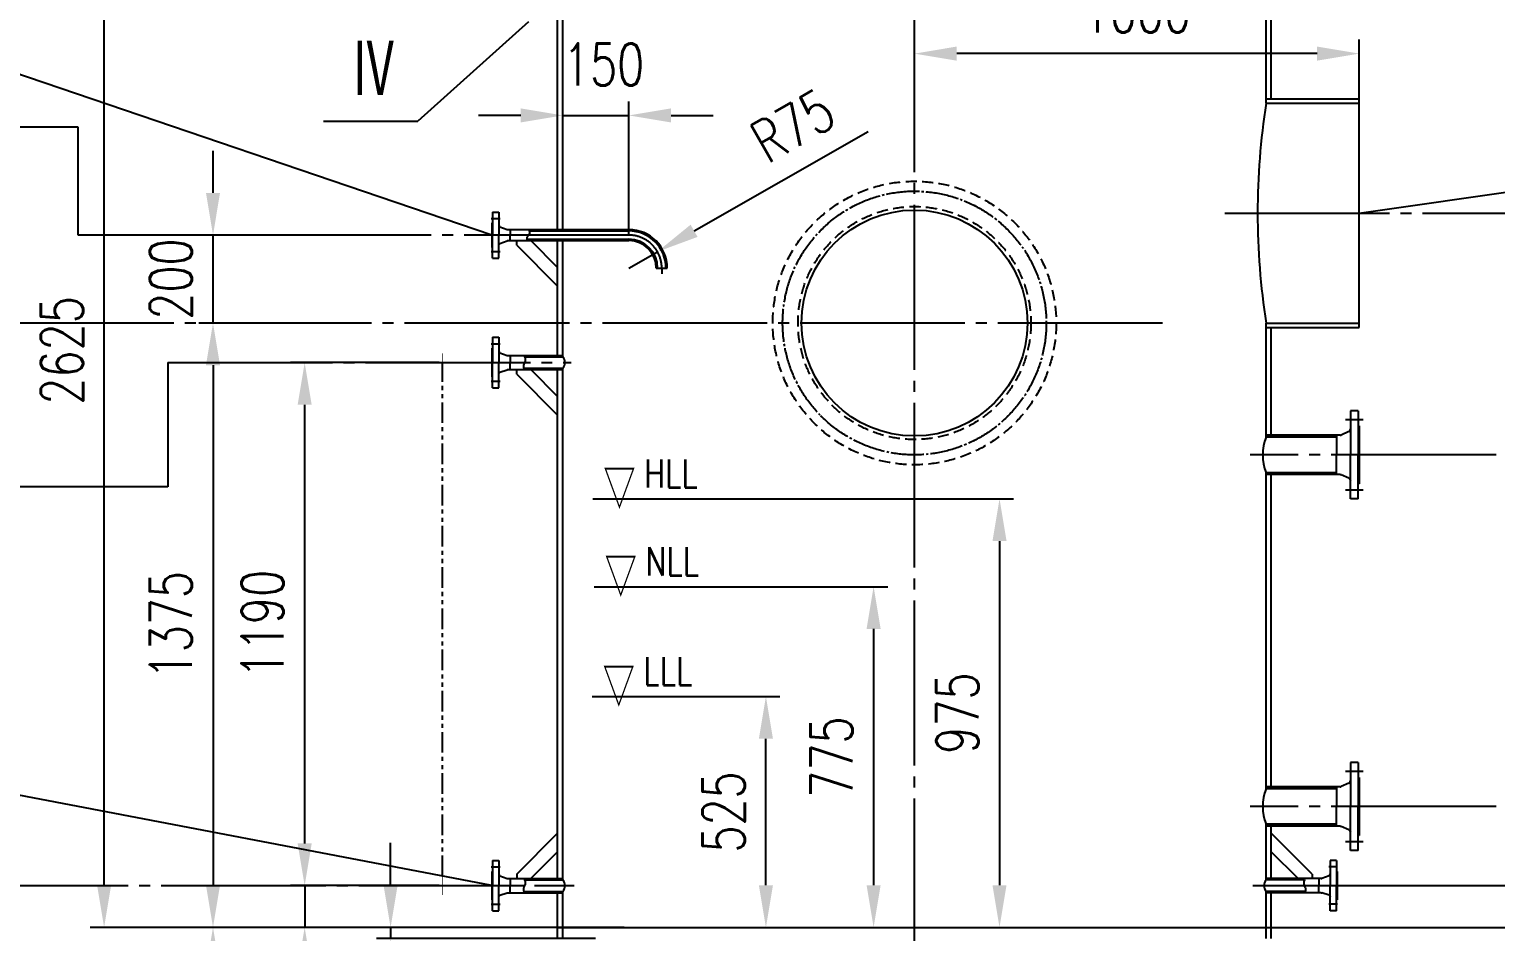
# Model space of a CAD drawing. Extents: x 16825 to 205982, y -10874 to 68273.
# Drawn here: x 162936 to 166273, y 34572 to 36625 of the extents above; entities that cross this region are included whole.
import ezdxf

# ---------------------------------------------------------------- set-up
doc = ezdxf.new("R2010")
doc.units = 0
doc.header["$LTSCALE"] = 5
doc.header["$MEASUREMENT"] = 0
for name, pattern in [('CENTER', [18, 15, -1, 1, -1]), ('DASHED', [0.75, 0.5, -0.25]), ('PHANTOM2', [1.25, 0.625, -0.125, 0.125, -0.125, 0.125, -0.125])]:
    doc.linetypes.add(name, pattern=pattern)
doc.layers.get('DEFPOINTS').update_dxf_attribs({"linetype": 'CONTINUOUS'})
for name, color, linetype in [('CEN', 6, 'CENTER'), ('DIM', 1, 'CONTINUOUS'), ('DIV', 5, 'PHANTOM2'), ('HID', 5, 'DASHED'), ('THIN', 1, 'CONTINUOUS'), ('THK', 2, 'CONTINUOUS'), ('TXT', 3, 'CONTINUOUS')]:
    doc.layers.add(name, color=color, linetype=linetype)
doc.styles.get("Standard").update_dxf_attribs({"font": 'simplex', "width": 0.75, "bigfont": 'hzdx'})
doc.dimstyles.new('DIM3', dxfattribs={"dimscale": 0, "dimtxt": 3, "dimasz": 3, "dimexe": 1, "dimexo": 0, "dimgap": 1.5, "dimtad": 1, "dimdec": 4, "dimdsep": 46, "dimtxsty": 'Standard', "dimcen": 3, "dimclrd": 1, "dimclrt": 3, "dimadec": 0, "dimazin": 0, "dimtfac": 0.75, "dimtdec": 4, "dimtix": 1, "dimtmove": 0, "dimatfit": 0, "dimfxl": 0, "dimtolj": 1, "dimtzin": 0, "dimarcsym": 0})

# ---------------------------------------------------------------- blocks, each defined once
blk = doc.blocks.new('*D143')
at = {"layer": 'DEFPOINTS', "color": 0}
for p in [(166444.9, 66851.4), (165942.4, 28756.4), (167697.2, 28756.4)]:
    blk.add_point(p, dxfattribs=at)
at = {"layer": 'DIM', "lineweight": -2}
for p, q in [((166444.9, 66851.4), (167729.2, 66851.4)), ((165942.4, 28756.4), (167729.2, 28756.4))]:
    blk.add_line(p, q, dxfattribs=at)
at = {"layer": 'DIM', "color": 1, "lineweight": -2}
blk.add_line((167697.2, 66755.4), (167697.2, 28852.4), dxfattribs=at)
at = {"layer": 'DIM', "color": 1}
for points in [[(167681.2, 66755.4), (167713.2, 66755.4), (167697.2, 66851.4)], [(167681.2, 28852.4), (167713.2, 28852.4), (167697.2, 28756.4)]]:
    blk.add_solid(points, dxfattribs=at)
at = {"layer": 'DIM', "color": 3, "insert": (167601.2, 47803.9), "char_height": 96, "attachment_point": 5, "rotation": 90}
blk.add_mtext('\\A1;~38095', dxfattribs=at)
blk = doc.blocks.new('*D110')
at = {"layer": 'DEFPOINTS', "color": 0}
for p in [(167424.3, 34581.4), (165942.4, 28756.4), (167424.3, 28756.4)]:
    blk.add_point(p, dxfattribs=at)
at = {"layer": 'DIM', "lineweight": -2}
for p, q in [((167424.3, 34581.4), (167392.3, 34581.4)), ((165942.4, 28756.4), (167456.3, 28756.4))]:
    blk.add_line(p, q, dxfattribs=at)
at = {"layer": 'DIM', "color": 1, "lineweight": -2}
blk.add_line((167424.3, 34485.4), (167424.3, 28852.4), dxfattribs=at)
at = {"layer": 'DIM', "color": 1}
for points in [[(167408.3, 34485.4), (167440.3, 34485.4), (167424.3, 34581.4)], [(167408.3, 28852.4), (167440.3, 28852.4), (167424.3, 28756.4)]]:
    blk.add_solid(points, dxfattribs=at)
at = {"layer": 'DIM', "color": 3, "insert": (167328.3, 31668.9), "char_height": 96, "attachment_point": 5, "rotation": 90}
blk.add_mtext('\\A1;5825*', dxfattribs=at)
blk = doc.blocks.new('*D171')
at = {"layer": 'DEFPOINTS', "color": 0}
for p in [(164289.9, 34581.4), (163354.1, 33981.4), (163936.7, 33981.4)]:
    blk.add_point(p, dxfattribs=at)
at = {"layer": 'DIM', "lineweight": -2}
for p, q in [((164289.9, 34581.4), (163322.1, 34581.4)), ((163936.7, 33981.4), (163322.1, 33981.4))]:
    blk.add_line(p, q, dxfattribs=at)
at = {"layer": 'DIM', "color": 1, "lineweight": -2}
blk.add_line((163354.1, 34485.4), (163354.1, 34077.4), dxfattribs=at)
at = {"layer": 'DIM', "color": 1}
for points in [[(163338.1, 34485.4), (163370.1, 34485.4), (163354.1, 34581.4)], [(163338.1, 34077.4), (163370.1, 34077.4), (163354.1, 33981.4)]]:
    blk.add_solid(points, dxfattribs=at)
at = {"layer": 'DIM', "color": 3, "insert": (163258.1, 34281.4), "char_height": 96, "attachment_point": 5, "rotation": 90}
blk.add_mtext('\\A1;600', dxfattribs=at)
blk = doc.blocks.new('*D156')
at = {"layer": 'DEFPOINTS', "color": 0}
for p in [(163758.2, 34581.4), (164221.8, 34581.4), (164224.2, 34556.4)]:
    blk.add_point(p, dxfattribs=at)
at = {"layer": 'DIM', "color": 1, "lineweight": -2}
for p, q in [((163758.2, 34677.4), (163758.2, 34773.4)), ((163758.2, 34581.4), (163758.2, 34556.4)), ((163758.2, 34460.4), (163758.2, 34133.8))]:
    blk.add_line(p, q, dxfattribs=at)
at = {"layer": 'DIM', "lineweight": -2}
for p, q in [((164221.8, 34581.4), (163726.2, 34581.4)), ((164224.2, 34556.4), (163726.2, 34556.4))]:
    blk.add_line(p, q, dxfattribs=at)
at = {"layer": 'DIM', "color": 1}
for points in [[(163742.2, 34677.4), (163774.2, 34677.4), (163758.2, 34581.4)], [(163742.2, 34460.4), (163774.2, 34460.4), (163758.2, 34556.4)]]:
    blk.add_solid(points, dxfattribs=at)
at = {"layer": 'DIM', "color": 3, "insert": (163662.2, 34240), "char_height": 96, "attachment_point": 5, "rotation": 90}
blk.add_mtext('\\A1;25', dxfattribs=at)
blk = doc.blocks.new('*D38')
at = {"layer": 'DEFPOINTS', "color": 0}
for p in [(165768.4, 59631.4), (167424.3, 59631.4), (165762.4, 34581.4)]:
    blk.add_point(p, dxfattribs=at)
at = {"layer": 'DIM', "lineweight": -2}
for p, q in [((165768.4, 59631.4), (167456.3, 59631.4)), ((165762.4, 34581.4), (167456.3, 34581.4))]:
    blk.add_line(p, q, dxfattribs=at)
at = {"layer": 'DIM', "color": 1, "lineweight": -2}
blk.add_line((167424.3, 34677.4), (167424.3, 59535.4), dxfattribs=at)
at = {"layer": 'DIM', "color": 1}
for points in [[(167408.3, 59535.4), (167440.3, 59535.4), (167424.3, 59631.4)], [(167408.3, 34677.4), (167440.3, 34677.4), (167424.3, 34581.4)]]:
    blk.add_solid(points, dxfattribs=at)
at = {"layer": 'DIM', "color": 3, "insert": (167328.3, 47106.4), "char_height": 96, "attachment_point": 5, "rotation": 90}
blk.add_mtext('\\A1;25050', dxfattribs=at)
blk = doc.blocks.new('*D88')
at = {"layer": 'DEFPOINTS', "color": 0}
for p in [(163106.3, 37206.4), (164404.4, 37206.4), (163710.4, 34581.4)]:
    blk.add_point(p, dxfattribs=at)
at = {"layer": 'DIM', "lineweight": -2}
for p, q in [((164404.4, 37206.4), (163074.3, 37206.4)), ((163710.4, 34581.4), (163074.3, 34581.4))]:
    blk.add_line(p, q, dxfattribs=at)
at = {"layer": 'DIM', "color": 1, "lineweight": -2}
blk.add_line((163106.3, 34677.4), (163106.3, 37110.4), dxfattribs=at)
at = {"layer": 'DIM', "color": 1}
for points in [[(163090.3, 37110.4), (163122.3, 37110.4), (163106.3, 37206.4)], [(163090.3, 34677.4), (163122.3, 34677.4), (163106.3, 34581.4)]]:
    blk.add_solid(points, dxfattribs=at)
at = {"layer": 'DIM', "color": 3, "insert": (163010.3, 35893.9), "char_height": 96, "attachment_point": 5, "rotation": 90}
blk.add_mtext('\\A1;2625', dxfattribs=at)
blk = doc.blocks.new('*D85')
at = {"layer": 'DEFPOINTS', "color": 0}
for p in [(164300.4, 36428.7), (164150.4, 36239.6), (164300.4, 36156.4)]:
    blk.add_point(p, dxfattribs=at)
at = {"layer": 'DIM', "lineweight": -2}
for p, q in [((164150.4, 36239.6), (164150.4, 36460.7)), ((164300.4, 36156.4), (164300.4, 36460.7))]:
    blk.add_line(p, q, dxfattribs=at)
at = {"layer": 'DIM', "color": 1, "lineweight": -2}
for p, q in [((164054.4, 36428.7), (163958.4, 36428.7)), ((164150.4, 36428.7), (164300.4, 36428.7)), ((164396.4, 36428.7), (164492.4, 36428.7))]:
    blk.add_line(p, q, dxfattribs=at)
at = {"layer": 'DIM', "color": 1}
for points in [[(164054.4, 36444.7), (164054.4, 36412.7), (164150.4, 36428.7)], [(164396.4, 36444.7), (164396.4, 36412.7), (164300.4, 36428.7)]]:
    blk.add_solid(points, dxfattribs=at)
at = {"layer": 'DIM', "color": 3, "insert": (164243.1, 36544.6), "char_height": 96, "attachment_point": 5}
blk.add_mtext('\\A1;150', dxfattribs=at)
blk = doc.blocks.new('*D83')
at = {"layer": 'DEFPOINTS', "color": 0}
for p in [(163489.3, 35956.4), (163354.1, 34581.4), (163812.3, 34581.4)]:
    blk.add_point(p, dxfattribs=at)
at = {"layer": 'DIM', "lineweight": -2}
for p, q in [((163489.3, 35956.4), (163322.1, 35956.4)), ((163812.3, 34581.4), (163322.1, 34581.4))]:
    blk.add_line(p, q, dxfattribs=at)
at = {"layer": 'DIM', "color": 1, "lineweight": -2}
blk.add_line((163354.1, 35860.4), (163354.1, 34677.4), dxfattribs=at)
at = {"layer": 'DIM', "color": 1}
for points in [[(163338.1, 35860.4), (163370.1, 35860.4), (163354.1, 35956.4)], [(163338.1, 34677.4), (163370.1, 34677.4), (163354.1, 34581.4)]]:
    blk.add_solid(points, dxfattribs=at)
at = {"layer": 'DIM', "color": 3, "insert": (163258.1, 35268.9), "char_height": 96, "attachment_point": 5, "rotation": 90}
blk.add_mtext('\\A1;1375', dxfattribs=at)
blk = doc.blocks.new('*D173')
at = {"layer": 'DEFPOINTS', "color": 0}
for p in [(163562.7, 35866.4), (163869, 35866.4), (163755.7, 34676.4)]:
    blk.add_point(p, dxfattribs=at)
at = {"layer": 'DIM', "lineweight": -2}
for p, q in [((163869, 35866.4), (163530.7, 35866.4)), ((163755.7, 34676.4), (163530.7, 34676.4))]:
    blk.add_line(p, q, dxfattribs=at)
at = {"layer": 'DIM', "color": 1, "lineweight": -2}
blk.add_line((163562.7, 34772.4), (163562.7, 35770.4), dxfattribs=at)
at = {"layer": 'DIM', "color": 1}
for points in [[(163546.7, 35770.4), (163578.7, 35770.4), (163562.7, 35866.4)], [(163546.7, 34772.4), (163578.7, 34772.4), (163562.7, 34676.4)]]:
    blk.add_solid(points, dxfattribs=at)
at = {"layer": 'DIM', "color": 3, "insert": (163466.7, 35271.4), "char_height": 96, "attachment_point": 5, "rotation": 90}
blk.add_mtext('\\A1;1190', dxfattribs=at)
blk = doc.blocks.new('*D172')
at = {"layer": 'DEFPOINTS', "color": 0}
for p in [(163562.7, 34676.4), (163869, 34676.4), (163812.3, 34581.4)]:
    blk.add_point(p, dxfattribs=at)
at = {"layer": 'DIM', "color": 1, "lineweight": -2}
for p, q in [((163562.7, 34772.4), (163562.7, 34868.4)), ((163562.7, 34676.4), (163562.7, 34581.4)), ((163562.7, 34485.4), (163562.7, 34159))]:
    blk.add_line(p, q, dxfattribs=at)
at = {"layer": 'DIM', "lineweight": -2}
for p, q in [((163869, 34676.4), (163530.7, 34676.4)), ((163812.3, 34581.4), (163530.7, 34581.4))]:
    blk.add_line(p, q, dxfattribs=at)
at = {"layer": 'DIM', "color": 1}
for points in [[(163546.7, 34772.4), (163578.7, 34772.4), (163562.7, 34676.4)], [(163546.7, 34485.4), (163578.7, 34485.4), (163562.7, 34581.4)]]:
    blk.add_solid(points, dxfattribs=at)
at = {"layer": 'DIM', "color": 3, "insert": (163466.7, 34265.3), "char_height": 96, "attachment_point": 5, "rotation": 90}
blk.add_mtext('\\A1;95', dxfattribs=at)
blk = doc.blocks.new('*D84')
at = {"layer": 'DEFPOINTS', "color": 0}
for p in [(163354.1, 36156.4), (163533, 36156.4), (163489.3, 35956.4)]:
    blk.add_point(p, dxfattribs=at)
at = {"layer": 'DIM', "color": 1, "lineweight": -2}
for p, q in [((163354.1, 36252.4), (163354.1, 36348.4)), ((163354.1, 35956.4), (163354.1, 36156.4)), ((163354.1, 35860.4), (163354.1, 35764.4))]:
    blk.add_line(p, q, dxfattribs=at)
at = {"layer": 'DIM', "lineweight": -2}
for p, q in [((163533, 36156.4), (163322.1, 36156.4)), ((163489.3, 35956.4), (163322.1, 35956.4))]:
    blk.add_line(p, q, dxfattribs=at)
at = {"layer": 'DIM', "color": 1}
for points in [[(163338.1, 36252.4), (163370.1, 36252.4), (163354.1, 36156.4)], [(163338.1, 35860.4), (163370.1, 35860.4), (163354.1, 35956.4)]]:
    blk.add_solid(points, dxfattribs=at)
at = {"layer": 'DIM', "color": 3, "insert": (163258.1, 36056.4), "char_height": 96, "attachment_point": 5, "rotation": 90}
blk.add_mtext('\\A1;200', dxfattribs=at)
blk = doc.blocks.new('*D158')
at = {"layer": 'DEFPOINTS', "color": 0}
for p in [(166167.8, 36206.4), (166923.3, 36206.4), (166342.5, 34581.4)]:
    blk.add_point(p, dxfattribs=at)
at = {"layer": 'DIM', "lineweight": -2}
for p, q in [((166167.8, 36206.4), (166955.3, 36206.4)), ((166342.5, 34581.4), (166955.3, 34581.4))]:
    blk.add_line(p, q, dxfattribs=at)
at = {"layer": 'DIM', "color": 1, "lineweight": -2}
blk.add_line((166923.3, 34677.4), (166923.3, 36110.4), dxfattribs=at)
at = {"layer": 'DIM', "color": 1}
for points in [[(166907.3, 36110.4), (166939.3, 36110.4), (166923.3, 36206.4)], [(166907.3, 34677.4), (166939.3, 34677.4), (166923.3, 34581.4)]]:
    blk.add_solid(points, dxfattribs=at)
at = {"layer": 'DIM', "color": 3, "insert": (166827.3, 35393.9), "char_height": 96, "attachment_point": 5, "rotation": 90}
blk.add_mtext('\\A1;1625', dxfattribs=at)
blk = doc.blocks.new('*D22')
at = {"layer": 'DEFPOINTS', "color": 0}
for p in [(164504.4, 35556.4), (165004.6, 34581.4), (165143.9, 34581.4)]:
    blk.add_point(p, dxfattribs=at)
at = {"layer": 'THIN', "lineweight": -2}
for p, q in [((164504.4, 35556.4), (165175.9, 35556.4)), ((165004.6, 34581.4), (165175.9, 34581.4))]:
    blk.add_line(p, q, dxfattribs=at)
at = {"layer": 'THIN', "color": 1, "lineweight": -2}
blk.add_line((165143.9, 35460.4), (165143.9, 34677.4), dxfattribs=at)
at = {"layer": 'THIN', "color": 1}
for points in [[(165127.9, 35460.4), (165159.9, 35460.4), (165143.9, 35556.4)], [(165127.9, 34677.4), (165159.9, 34677.4), (165143.9, 34581.4)]]:
    blk.add_solid(points, dxfattribs=at)
at = {"layer": 'THIN', "color": 3, "insert": (165047.9, 35068.9), "char_height": 96, "attachment_point": 5, "rotation": 90}
blk.add_mtext('\\A1;975', dxfattribs=at)
blk = doc.blocks.new('*D21')
at = {"layer": 'DEFPOINTS', "color": 0}
for p in [(164507.3, 35356.4), (164712.7, 34581.4), (164857.4, 34581.4)]:
    blk.add_point(p, dxfattribs=at)
at = {"layer": 'THIN', "lineweight": -2}
for p, q in [((164507.3, 35356.4), (164889.4, 35356.4)), ((164712.7, 34581.4), (164889.4, 34581.4))]:
    blk.add_line(p, q, dxfattribs=at)
at = {"layer": 'THIN', "color": 1, "lineweight": -2}
blk.add_line((164857.4, 35260.4), (164857.4, 34677.4), dxfattribs=at)
at = {"layer": 'THIN', "color": 1}
for points in [[(164841.4, 35260.4), (164873.4, 35260.4), (164857.4, 35356.4)], [(164841.4, 34677.4), (164873.4, 34677.4), (164857.4, 34581.4)]]:
    blk.add_solid(points, dxfattribs=at)
at = {"layer": 'THIN', "color": 3, "insert": (164761.4, 34968.9), "char_height": 96, "attachment_point": 5, "rotation": 90}
blk.add_mtext('\\A1;775', dxfattribs=at)
blk = doc.blocks.new('*D20')
at = {"layer": 'DEFPOINTS', "color": 0}
for p in [(164502.9, 35106.4), (164612.3, 35106.4), (164546.9, 34581.4)]:
    blk.add_point(p, dxfattribs=at)
at = {"layer": 'THIN', "lineweight": -2}
for p, q in [((164502.9, 35106.4), (164644.3, 35106.4)), ((164546.9, 34581.4), (164644.3, 34581.4))]:
    blk.add_line(p, q, dxfattribs=at)
at = {"layer": 'THIN', "color": 1, "lineweight": -2}
blk.add_line((164612.3, 34677.4), (164612.3, 35010.4), dxfattribs=at)
at = {"layer": 'THIN', "color": 1}
for points in [[(164596.3, 35010.4), (164628.3, 35010.4), (164612.3, 35106.4)], [(164596.3, 34677.4), (164628.3, 34677.4), (164612.3, 34581.4)]]:
    blk.add_solid(points, dxfattribs=at)
at = {"layer": 'THIN', "color": 3, "insert": (164516.3, 34843.9), "char_height": 96, "attachment_point": 5, "rotation": 90}
blk.add_mtext('\\A1;525', dxfattribs=at)
blk = doc.blocks.new('*D157')
at = {"layer": 'DEFPOINTS', "color": 0}
for p in [(166057.5, 34676.4), (166429.9, 34676.4), (166035.9, 34581.4)]:
    blk.add_point(p, dxfattribs=at)
at = {"layer": 'DIM', "color": 1, "lineweight": -2}
for p, q in [((166429.9, 34772.4), (166429.9, 34868.4)), ((166429.9, 34676.4), (166429.9, 34581.4)), ((166429.9, 34485.4), (166429.9, 34176.8))]:
    blk.add_line(p, q, dxfattribs=at)
at = {"layer": 'DIM', "lineweight": -2}
for p, q in [((166057.5, 34676.4), (166461.9, 34676.4)), ((166035.9, 34581.4), (166461.9, 34581.4))]:
    blk.add_line(p, q, dxfattribs=at)
at = {"layer": 'DIM', "color": 1}
for points in [[(166413.9, 34772.4), (166445.9, 34772.4), (166429.9, 34676.4)], [(166413.9, 34485.4), (166445.9, 34485.4), (166429.9, 34581.4)]]:
    blk.add_solid(points, dxfattribs=at)
at = {"layer": 'DIM', "color": 3, "insert": (166333.9, 34283.1), "char_height": 96, "attachment_point": 5, "rotation": 90}
blk.add_mtext('\\A1;95', dxfattribs=at)
blk = doc.blocks.new('*D114')
at = {"layer": 'DEFPOINTS', "color": 0}
for p in [(164950.4, 36569.3), (164950.4, 36438.1), (165962.4, 36341.7)]:
    blk.add_point(p, dxfattribs=at)
at = {"layer": 'DIM', "lineweight": -2}
for p, q in [((164950.4, 36438.1), (164950.4, 36601.3)), ((165962.4, 36341.7), (165962.4, 36601.3))]:
    blk.add_line(p, q, dxfattribs=at)
at = {"layer": 'DIM', "color": 1, "lineweight": -2}
blk.add_line((165866.4, 36569.3), (165046.4, 36569.3), dxfattribs=at)
at = {"layer": 'DIM', "color": 1}
for points in [[(165046.4, 36585.3), (165046.4, 36553.3), (164950.4, 36569.3)], [(165866.4, 36585.3), (165866.4, 36553.3), (165962.4, 36569.3)]]:
    blk.add_solid(points, dxfattribs=at)
at = {"layer": 'DIM', "color": 3, "insert": (165456.4, 36665.3), "char_height": 96, "attachment_point": 5}
blk.add_mtext('\\A1;1000', dxfattribs=at)
blk = doc.blocks.new('*D113')
at = {"layer": 'DEFPOINTS', "color": 0}
for p in [(164365.5, 36118.6), (164300.4, 36081.4)]:
    blk.add_point(p, dxfattribs=at)
at = {"layer": 'DIM', "color": 1, "lineweight": -2}
for p, q in [((164448.8, 36166.2), (164844.7, 36392.4)), ((164300.4, 36081.4), (164365.5, 36118.6))]:
    blk.add_line(p, q, dxfattribs=at)
at = {"layer": 'DIM', "color": 1}
blk.add_solid([(164440.9, 36180.1), (164456.8, 36152.3), (164365.5, 36118.6)], dxfattribs=at)
at = {"layer": 'DIM', "color": 3, "insert": (164673.5, 36405.1), "char_height": 96, "attachment_point": 5, "rotation": 29.7444}
blk.add_mtext('\\A1;R75', dxfattribs=at)

msp = doc.modelspace()

# ---------------------------------------------------------------- linework, layer by layer
at = {"layer": 'CEN', "ltscale": 5}
for p, q in [((164950.377, 28649.949), (164950.377, 65759.35)), ((163047.149, 36402.293), (162785.965, 36402.293)), ((163047.149, 36156.373), (163047.149, 36402.293)), ((165656.614, 36206.373), (168073.886, 36206.373)), ((164300.377, 36156.373), (163047.149, 36156.373)), ((164375.377, 36081.373), (164375.377, 36068.665)), ((165515.08, 35956.373), (162785.965, 35956.373)), ((163251.258, 35866.373), (164169.084, 35866.373)), ((163251.258, 35866.373), (163251.258, 35583.419)), ((168073.886, 35656.373), (165714.542, 35656.373)), ((163251.258, 35583.419), (162785.965, 35583.419)), ((168073.886, 34856.373), (165714.542, 34856.373)), ((162785.965, 34676.373), (164169.084, 34676.373)), ((164092.484, 34676.373), (164175.633, 34676.373)), ((165720.398, 34676.373), (167845.834, 34676.373))]:
    msp.add_line(p, q, dxfattribs=at)
at = {"layer": 'CEN'}
for p, q in [((163987.377, 36193.873), (164007.377, 36193.873)), ((163987.377, 36118.873), (164007.377, 36118.873)), ((163987.377, 35908.873), (164007.377, 35908.873)), ((163987.377, 35823.873), (164007.377, 35823.873)), ((165971.732, 35736.373), (165931.021, 35736.373)), ((165971.732, 35576.373), (165931.021, 35576.373)), ((165971.732, 34936.373), (165931.021, 34936.373)), ((165971.732, 34776.373), (165931.021, 34776.373)), ((163987.377, 34718.873), (164007.377, 34718.873)), ((165913.377, 34718.873), (165893.377, 34718.873)), ((163987.377, 34633.873), (164007.377, 34633.873)), ((165913.377, 34633.873), (165893.377, 34633.873))]:
    msp.add_line(p, q, dxfattribs=at)
msp.add_circle((164950.377, 35956.373), 300, dxfattribs=at)
at = {"layer": 'CEN', "ltscale": 5}
msp.add_arc((164300.377, 36081.373), 75, 360, 90, dxfattribs=at)
at = {"layer": 'DIM'}
msp.add_line((164072.396, 36641.473), (163820.169, 36415.277), dxfattribs=at)
at = {"layer": 'DIV', "ltscale": 15}
msp.add_line((163876.052, 34697.722), (163876.052, 35866.373), dxfattribs=at)
at = {"layer": 'HID', "ltscale": 10}
for radius in [322.5, 265]:
    msp.add_circle((164950.377, 35956.373), radius, dxfattribs=at)
at = {"layer": 'THIN'}
for p, q in [((163988.377, 36156.373), (162229.69, 36754.717)), ((165962.377, 36206.373), (168591.455, 36581.523)), ((163988.377, 34676.373), (162229.69, 35012.221))]:
    msp.add_line(p, q, dxfattribs=at)
for points in [[(164061.985, 35882.373), (164063.6, 35878.174), (164066.557, 35870.487), (164058.946, 35860.272), (164061.114, 35853.663), (164062.721, 35850.373)], [(164061.985, 34692.373), (164063.6, 34688.174), (164066.557, 34680.487), (164058.946, 34670.272), (164061.114, 34663.663), (164062.721, 34660.373)], [(165838.768, 34692.373), (165837.153, 34688.174), (165834.196, 34680.487), (165841.807, 34670.272), (165839.639, 34663.663), (165838.033, 34660.373)]]:
    msp.add_open_spline(points, degree=3, knots=[0, 0, 0, 0, 12.64182466, 23.14153877, 33.42181086, 33.42181086, 33.42181086, 33.42181086], dxfattribs=at)
at = {"layer": 'THK'}
for p, q in [((164150.377, 36168.873), (164150.377, 55518.373)), ((164138.377, 36168.873), (164138.377, 43081.373)), ((165750.377, 36456.373), (165750.377, 36987.873)), ((165762.377, 36466.373), (165762.377, 36983.873)), ((165750.377, 36466.373), (165962.377, 36466.373)), ((165750.377, 36456.373), (165962.377, 36456.373)), ((165962.377, 35946.373), (165962.377, 36466.373)), ((163605.884, 36415.277), (163820.169, 36415.277)), ((164901.965, 36252.444), (164904.928, 36252.914)), ((164903.212, 36254.161), (164903.681, 36251.198)), ((164995.825, 36252.914), (164998.788, 36252.444)), ((164997.542, 36254.161), (164997.072, 36251.198)), ((163990.377, 36208.873), (164004.377, 36208.873)), ((163990.377, 36208.873), (163990.377, 36156.373)), ((164004.377, 36208.873), (164004.377, 36156.373)), ((164812.843, 36222.994), (164815.516, 36224.355)), ((164813.498, 36225.011), (164814.86, 36222.338)), ((165085.237, 36224.355), (165087.91, 36222.994)), ((165087.255, 36225.011), (165085.893, 36222.338)), ((163988.377, 36184.373), (163990.377, 36184.373)), ((163988.377, 36184.373), (163988.377, 36128.373)), ((164006.838, 36175.347), (164023.638, 36169.18)), ((164025.177, 36168.873), (164030.377, 36168.873)), ((164030.377, 36168.873), (164300.377, 36168.873)), ((164030.377, 36168.873), (164030.377, 36156.373)), ((164030.377, 36143.873), (164300.377, 36143.873)), ((164045.377, 36133.463), (164045.377, 36143.873)), ((164068.309, 36146.873), (164300.377, 36146.873)), ((164073.483, 36165.873), (164300.377, 36165.873)), ((164077.393, 36143.873), (164138.377, 36082.889)), ((164138.377, 35882.373), (164138.377, 36143.873)), ((164150.377, 35879.373), (164150.377, 36143.873)), ((164737.184, 36167.444), (164739.305, 36169.565)), ((164737.184, 36169.565), (164739.305, 36167.444)), ((165161.448, 36169.565), (165163.569, 36167.444)), ((165163.569, 36169.565), (165161.448, 36167.444)), ((163988.377, 36128.373), (163990.377, 36128.373)), ((164045.377, 36133.463), (164138.377, 36040.463)), ((164362.877, 36081.373), (164387.877, 36081.373)), ((164681.738, 36093.251), (164684.411, 36091.889)), ((164682.394, 36091.233), (164683.756, 36093.906)), ((165219.015, 36093.251), (165216.342, 36091.889)), ((165216.998, 36093.906), (165218.36, 36091.233)), ((165248.165, 36003.538), (165245.202, 36003.068)), ((165246.448, 36004.784), (165246.918, 36001.821)), ((165750.377, 35696.873), (165750.377, 35956.373)), ((165750.377, 35956.373), (165962.377, 35956.373)), ((165750.377, 35946.373), (165962.377, 35946.373)), ((165762.377, 35700.873), (165762.377, 35946.373)), ((163990.377, 35923.873), (163990.377, 35866.373)), ((163990.377, 35923.873), (164004.377, 35923.873)), ((164004.377, 35923.873), (164004.377, 35866.373)), ((165248.165, 35909.208), (165245.202, 35909.677)), ((165246.918, 35910.924), (165246.448, 35907.961)), ((163988.377, 35898.873), (163988.377, 35833.873)), ((163988.377, 35898.873), (163990.377, 35898.873)), ((164006.927, 35888.381), (164023.677, 35882.645)), ((164025.127, 35882.373), (164030.377, 35882.373)), ((164030.377, 35882.373), (164150.377, 35882.373)), ((164030.377, 35882.373), (164030.377, 35866.373)), ((164063.107, 35879.373), (164150.377, 35879.373)), ((164030.377, 35850.373), (164150.377, 35850.373)), ((164045.377, 35839.963), (164045.377, 35850.373)), ((164045.377, 35839.963), (164138.377, 35746.963)), ((164061.434, 35853.373), (164150.377, 35853.373)), ((164077.393, 35850.373), (164138.377, 35789.389)), ((164138.377, 34900.873), (164138.377, 35850.373)), ((164150.377, 34896.873), (164150.377, 35853.373)), ((163988.377, 35833.873), (163990.377, 35833.873)), ((164681.738, 35819.494), (164684.411, 35820.856)), ((164683.756, 35818.839), (164682.394, 35821.512)), ((165219.015, 35819.494), (165216.342, 35820.856)), ((165218.36, 35821.512), (165216.998, 35818.839)), ((164739.305, 35743.18), (164737.184, 35745.301)), ((164737.184, 35743.18), (164739.305, 35745.301)), ((165163.569, 35745.301), (165161.448, 35743.18)), ((165163.569, 35743.18), (165161.448, 35745.301)), ((165960.377, 35756.373), (165942.377, 35756.373)), ((165942.377, 35756.373), (165942.377, 35656.373)), ((165960.377, 35756.373), (165960.377, 35656.373)), ((165939.166, 35709.687), (165921.686, 35701.56)), ((165962.377, 35722.373), (165960.377, 35722.373)), ((165962.377, 35722.373), (165962.377, 35590.373)), ((164815.516, 35688.39), (164812.843, 35689.752)), ((164813.498, 35687.734), (164814.86, 35690.407)), ((165087.91, 35689.752), (165085.237, 35688.39)), ((165087.255, 35687.734), (165085.893, 35690.407)), ((165910.377, 35700.873), (165750.377, 35700.873)), ((165910.377, 35696.873), (165750.377, 35696.873)), ((165918.897, 35700.873), (165910.377, 35700.873)), ((165910.377, 35700.873), (165910.377, 35656.373)), ((164904.928, 35659.831), (164901.965, 35660.301)), ((164903.212, 35658.585), (164903.681, 35661.548)), ((164998.788, 35660.301), (164995.825, 35659.831)), ((164997.542, 35658.585), (164997.072, 35661.548)), ((165750.377, 34896.873), (165750.377, 35615.873)), ((165910.377, 35615.873), (165750.377, 35615.873)), ((165910.377, 35611.873), (165750.377, 35611.873)), ((165762.377, 34900.873), (165762.377, 35611.873)), ((165962.377, 35590.373), (165960.377, 35590.373)), ((164218.241, 35556.373), (164504.366, 35556.373)), ((164221.219, 35356.373), (164507.345, 35356.373)), ((164216.747, 35106.373), (164502.872, 35106.373)), ((165942.377, 34956.373), (165942.377, 34856.373)), ((165960.377, 34956.373), (165942.377, 34956.373)), ((165960.377, 34956.373), (165960.377, 34856.373)), ((165939.166, 34909.687), (165921.686, 34901.56)), ((165962.377, 34922.373), (165960.377, 34922.373)), ((165962.377, 34922.373), (165962.377, 34790.373)), ((164138.377, 34692.373), (164138.377, 34900.873)), ((164150.377, 34689.373), (164150.377, 34896.873)), ((165910.377, 34900.873), (165750.377, 34900.873)), ((165910.377, 34896.873), (165750.377, 34896.873)), ((165910.377, 34900.873), (165910.377, 34856.373)), ((165918.897, 34900.873), (165910.377, 34900.873)), ((165750.377, 34689.373), (165750.377, 34815.873)), ((165910.377, 34815.873), (165750.377, 34815.873)), ((165910.377, 34811.873), (165750.377, 34811.873)), ((165762.377, 34692.373), (165762.377, 34811.873)), ((164045.377, 34702.782), (164138.377, 34795.782)), ((165855.377, 34702.782), (165762.377, 34795.782)), ((165962.377, 34790.373), (165960.377, 34790.373)), ((164077.393, 34692.373), (164138.377, 34753.356)), ((165823.36, 34692.373), (165762.377, 34753.356)), ((163988.377, 34708.873), (163990.377, 34708.873)), ((163988.377, 34708.873), (163988.377, 34643.873)), ((163990.377, 34733.873), (164004.377, 34733.873)), ((163990.377, 34733.873), (163990.377, 34676.373)), ((164004.377, 34733.873), (164004.377, 34676.373)), ((165910.377, 34733.873), (165896.377, 34733.873)), ((165896.377, 34733.873), (165896.377, 34676.373)), ((165910.377, 34733.873), (165910.377, 34676.373)), ((165912.377, 34708.873), (165910.377, 34708.873)), ((165912.377, 34708.873), (165912.377, 34643.873)), ((164006.927, 34698.381), (164023.677, 34692.645)), ((164025.127, 34692.373), (164030.377, 34692.373)), ((164030.377, 34692.373), (164150.377, 34692.373)), ((164030.377, 34692.373), (164030.377, 34676.373)), ((164045.377, 34702.782), (164045.377, 34692.373)), ((164063.107, 34689.373), (164150.377, 34689.373)), ((165870.377, 34692.373), (165750.377, 34692.373)), ((165837.646, 34689.373), (165750.377, 34689.373)), ((165855.377, 34702.782), (165855.377, 34692.373)), ((165875.626, 34692.373), (165870.377, 34692.373)), ((165870.377, 34692.373), (165870.377, 34676.373)), ((165893.826, 34698.381), (165877.076, 34692.645)), ((163988.377, 34643.873), (163990.377, 34643.873)), ((164030.377, 34660.373), (164150.377, 34660.373)), ((164061.434, 34663.373), (164150.377, 34663.373)), ((164138.377, 34556.372), (164138.377, 34660.373)), ((164150.377, 34556.373), (164150.377, 34663.373)), ((165839.319, 34663.373), (165750.377, 34663.373)), ((165750.377, 34556.373), (165750.377, 34663.373)), ((165870.377, 34660.373), (165750.377, 34660.373)), ((165762.377, 34556.372), (165762.377, 34660.373)), ((165912.377, 34643.873), (165910.377, 34643.873)), ((164138.377, 34581.373), (165762.377, 34581.373))]:
    msp.add_line(p, q, dxfattribs=at)
at = {"layer": 'THK', "extrusion": (0, 1.22461e-16, -1)}
for p, q in [((163990.377, 36103.873), (163990.377, 36156.373)), ((164004.377, 36103.873), (164004.377, 36156.373)), ((164006.838, 36137.398), (164023.638, 36143.565)), ((164025.177, 36143.873), (164030.377, 36143.873)), ((164030.377, 36143.873), (164030.377, 36156.373)), ((163990.377, 36103.873), (164004.377, 36103.873)), ((163990.377, 35808.873), (163990.377, 35866.373)), ((164004.377, 35808.873), (164004.377, 35866.373)), ((164006.927, 35844.364), (164023.677, 35850.101)), ((164025.127, 35850.373), (164030.377, 35850.373)), ((164030.377, 35850.373), (164030.377, 35866.373)), ((163990.377, 35808.873), (164004.377, 35808.873)), ((165910.377, 35611.873), (165910.377, 35656.373)), ((165942.377, 35556.373), (165942.377, 35656.373)), ((165960.377, 35556.373), (165960.377, 35656.373)), ((165918.897, 35611.873), (165910.377, 35611.873)), ((165939.166, 35603.058), (165921.686, 35611.185)), ((165960.377, 35556.373), (165942.377, 35556.373)), ((165910.377, 34811.873), (165910.377, 34856.373)), ((165942.377, 34756.373), (165942.377, 34856.373)), ((165960.377, 34756.373), (165960.377, 34856.373)), ((165918.897, 34811.873), (165910.377, 34811.873)), ((165939.166, 34803.058), (165921.686, 34811.185)), ((165960.377, 34756.373), (165942.377, 34756.373)), ((163990.377, 34618.873), (163990.377, 34676.373)), ((164004.377, 34618.873), (164004.377, 34676.373)), ((164030.377, 34660.373), (164030.377, 34676.373)), ((165870.377, 34660.373), (165870.377, 34676.373)), ((165896.377, 34618.873), (165896.377, 34676.373)), ((165910.377, 34618.873), (165910.377, 34676.373)), ((164006.927, 34654.364), (164023.677, 34660.101)), ((164025.127, 34660.373), (164030.377, 34660.373)), ((165875.626, 34660.373), (165870.377, 34660.373)), ((165893.826, 34654.364), (165877.076, 34660.101)), ((163990.377, 34618.873), (164004.377, 34618.873)), ((165910.377, 34618.873), (165896.377, 34618.873))]:
    msp.add_line(p, q, dxfattribs=at)
at = {"layer": 'THK', "const_width": 2}
for points in [[(163876.052, 35845.023), (163876.052, 35887.722)], [(163854.702, 35866.373), (163897.402, 35866.373)], [(163854.702, 34676.373), (163897.402, 34676.373)], [(163876.052, 34655.023), (163876.052, 34697.722)]]:
    msp.add_lwpolyline(points, dxfattribs=at)
at = {"layer": 'THK'}
msp.add_circle((164950.377, 35956.373), 257, dxfattribs=at)
for centre, radius, start, end in [((167369.195, 36206.373), 1638.009, 171.220962, 188.779038), ((164008.377, 36179.039), 4, 180, 247.380135), ((164025.177, 36172.873), 4, 247.380135, 270), ((164300.377, 36081.373), 87.5, 360, 90), ((164300.377, 36081.373), 84.5, 360, 90), ((164300.377, 36081.373), 65.5, 360, 90), ((164300.377, 36081.373), 62.5, 360, 90), ((164008.377, 35892.109), 4, 180, 248.749494), ((164025.127, 35886.373), 4, 248.749494, 270), ((164132.834, 35866.373), 21.834, 323.459651, 36.540349), ((165936.377, 35714.999), 6, 297.699473, 360), ((165857.624, 35656.373), 114.64, 159.311854, 200.688146), ((165918.897, 35706.873), 6, 270, 297.699473), ((165936.377, 34914.999), 6, 297.699473, 360), ((165857.624, 34856.373), 114.64, 159.311854, 200.688146), ((165918.897, 34906.873), 6, 270, 297.699473), ((164008.377, 34702.109), 4, 180, 248.749494), ((164025.127, 34696.373), 4, 248.749494, 270), ((164132.834, 34676.373), 21.834, 323.459651, 36.540349), ((165767.919, 34676.373), 21.834, 143.459651, 216.540349), ((165875.626, 34696.373), 4, 270, 291.250506), ((165892.377, 34702.109), 4, 291.250506, 360)]:
    msp.add_arc(centre, radius, start, end, dxfattribs=at)
at = {"layer": 'THK', "extrusion": (0, 1.22461e-16, -1)}
for centre, radius, start, end in [((-164025.177, 36139.873), 4, 67.380135, 90), ((-164008.377, 36133.706), 4, 0, 67.380135), ((-164008.377, 35840.636), 4, 0, 68.749494), ((-164025.127, 35846.373), 4, 68.749494, 90), ((-165918.897, 35605.873), 6, 90, 117.699473), ((-165936.377, 35597.746), 6, 117.699473, 180), ((-165918.897, 34805.873), 6, 90, 117.699473), ((-165936.377, 34797.746), 6, 117.699473, 180), ((-164008.377, 34650.636), 4, 0, 68.749494), ((-164025.127, 34656.373), 4, 68.749494, 90), ((-165875.626, 34656.373), 4, 90, 111.250506), ((-165892.377, 34650.636), 4, 111.250506, 180)]:
    msp.add_arc(centre, radius, start, end, dxfattribs=at)
at = {"layer": 'THK'}
msp.add_open_spline([(164071.966, 36168.873), (164073.939, 36165.313), (164076.618, 36159.187), (164067.464, 36152.642), (164068.003, 36147.058), (164069.044, 36143.873)], degree=3, knots=[2.03730027, 2.03730027, 2.03730027, 2.03730027, 12.48217919, 20.49456486, 29.83451178, 29.83451178, 29.83451178, 29.83451178], dxfattribs=at)

# ---------------------------------------------------------------- texts
at = {"layer": 'DIM', "color": 3, "width": 0.8}
for s, p in [('HLL', (164334.542, 35582.174)), ('NLL', (164337.52, 35382.174)), ('LLL', (164333.048, 35132.174))]:
    msp.add_text(s, height=64, dxfattribs=at).set_placement(p)
for p in [(164315.465, 35637.528), (164318.443, 35437.528), (164313.971, 35187.528)]:
    msp.add_text('△', height=96, rotation=180, dxfattribs=at).set_placement(p)
at = {"layer": 'TXT', "width": 0.8}
msp.add_text('Ⅳ', height=140, dxfattribs=at).set_placement((163665.76, 36461.977))

# ---------------------------------------------------------------- dimensions: what is measured, and where the dimension line sits
at = {"layer": 'DIM'}
for base, p1, text, picture, middle in [((167697.235, 28756.373), (166444.904, 66851.373), '~38095', '*D143', (167601.235, 47803.873)), ((167424.251, 28756.373), (167424.251, 34581.373), '<>*', '*D110', (167328.251, 31668.873))]:
    dim = msp.add_linear_dim(base=base, p1=p1, p2=(165942.377, 28756.373), angle=90, text=text, dimstyle='DIM3', override={"dimscale": 32, "dimdec": 2, "dimclre": 256, "dimtdec": 2}, dxfattribs=at)
    dim.commit()
    dim.dimension.update_dxf_attribs({"geometry": picture, "text_midpoint": middle})
for base, p1, p2, picture, middle in [((167424.251, 59631.373), (165762.377, 34581.373), (165768.377, 59631.373), '*D38', (167328.251, 47106.373)), ((163106.334, 37206.373), (163710.37, 34581.373), (164404.377, 37206.373), '*D88', (163010.334, 35893.873)), ((163354.132, 36156.373), (163489.27, 35956.373), (163532.975, 36156.373), '*D84', (163258.132, 36056.373)), ((166923.318, 36206.373), (166342.472, 34581.373), (166167.774, 36206.373), '*D158', (166827.318, 35393.873)), ((163354.132, 34581.373), (163489.27, 35956.373), (163812.291, 34581.373), '*D83', (163258.132, 35268.873)), ((163562.661, 35866.373), (163755.714, 34676.373), (163869.015, 35866.373), '*D173', (163466.661, 35271.373)), ((163354.132, 33981.373), (164289.889, 34581.373), (163936.681, 33981.373), '*D171', (163258.132, 34281.373))]:
    dim = msp.add_linear_dim(base=base, p1=p1, p2=p2, angle=90, dimstyle='DIM3', override={"dimscale": 32, "dimdec": 2, "dimclre": 256, "dimtdec": 2}, dxfattribs=at)
    dim.commit()
    dim.dimension.update_dxf_attribs({"geometry": picture, "text_midpoint": middle})
dim = msp.add_linear_dim(base=(164950.377, 36569.29), p1=(165962.377, 36341.714), p2=(164950.377, 36438.129), text='1000', dimstyle='DIM3', override={"dimscale": 32, "dimdec": 2, "dimclre": 256, "dimtdec": 2}, dxfattribs=at)
dim.commit()
dim.dimension.update_dxf_attribs({"geometry": '*D114', "text_midpoint": (165456.377, 36665.29)})
dim = msp.add_linear_dim(base=(164300.377, 36428.726), p1=(164150.377, 36239.615), p2=(164300.377, 36156.373), dimstyle='DIM3', override={"dimscale": 32, "dimdec": 2, "dimclre": 256, "dimtdec": 2, "dimtmove": 2}, dxfattribs=at)
dim.commit()
dim.dimension.update_dxf_attribs({"geometry": '*D85', "text_midpoint": (164243.079, 36544.611), "dimtype": 160})
dim = msp.add_radius_dim(center=(164300.377, 36081.373), mpoint=(164365.495, 36118.582), dimstyle='DIM3', override={"dimscale": 32, "dimdec": 2, "dimclre": 256, "dimtdec": 2}, dxfattribs=at)
dim.commit()
dim.dimension.update_dxf_attribs({"geometry": '*D113', "text_midpoint": (164721.113, 36321.789), "dimtype": 164})
for base, p1, p2, picture, middle in [((163562.661, 34676.373), (163812.291, 34581.373), (163869.015, 34676.373), '*D172', (163562.661, 34265.258)), ((166429.931, 34676.373), (166035.915, 34581.373), (166057.508, 34676.373), '*D157', (166429.931, 34283.087)), ((163758.152, 34581.373), (164224.168, 34556.373), (164221.778, 34581.373), '*D156', (163758.152, 34240.048))]:
    dim = msp.add_linear_dim(base=base, p1=p1, p2=p2, angle=90, dimstyle='DIM3', override={"dimscale": 32, "dimdec": 2, "dimclre": 256, "dimtdec": 2}, dxfattribs=at)
    dim.commit()
    dim.dimension.update_dxf_attribs({"geometry": picture, "text_midpoint": middle, "dimtype": 160})
at = {"layer": 'THIN'}
for base, p1, p2, picture, middle in [((165143.872, 34581.373), (164504.366, 35556.373), (165004.636, 34581.373), '*D22', (165047.872, 35068.873)), ((164857.418, 34581.373), (164507.345, 35356.373), (164712.717, 34581.373), '*D21', (164761.418, 34968.873)), ((164612.302, 35106.373), (164546.895, 34581.373), (164502.872, 35106.373), '*D20', (164516.302, 34843.873))]:
    dim = msp.add_linear_dim(base=base, p1=p1, p2=p2, angle=90, dimstyle='DIM3', override={"dimscale": 32, "dimdec": 2, "dimclre": 256, "dimtdec": 2}, dxfattribs=at)
    dim.commit()
    dim.dimension.update_dxf_attribs({"geometry": picture, "text_midpoint": middle})

doc.saveas('drawing.dxf')
